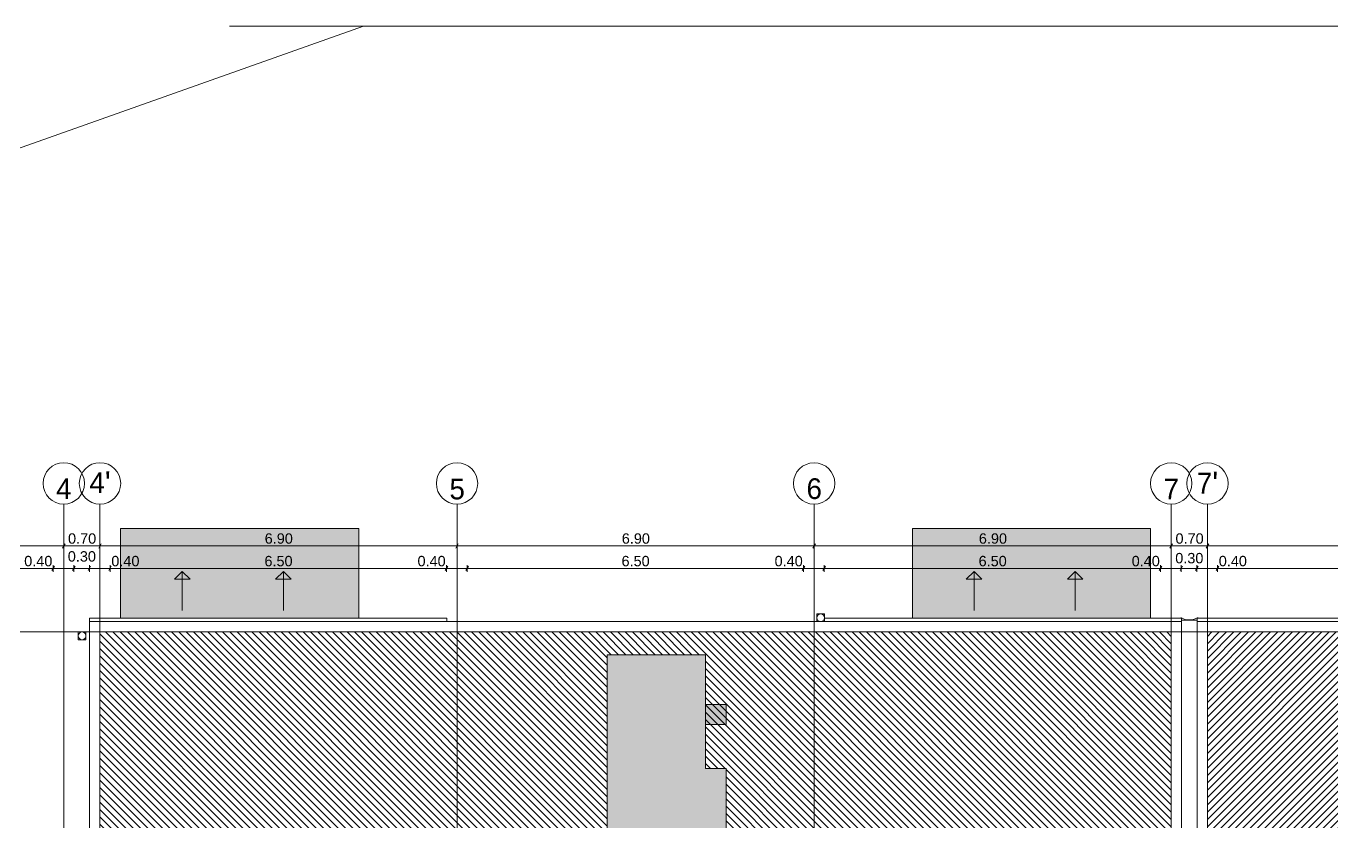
# Model space of a CAD drawing. Header units: millimetres. Extents: x 475159934 to 476245151, y 4620917055 to 4621447368.
# Drawn here: x 475253401 to 475278633, y 4621254103 to 4621269481 of the extents above; entities that cross this region are included whole.
import ezdxf

# ---------------------------------------------------------------- set-up
doc = ezdxf.new("R2010")
doc.units = ezdxf.units.MM
doc.header["$MEASUREMENT"] = 0
for name, color, linetype, lineweight in [('0_Pen_No__42_Pen_No__250_Pen_No__5', 5, 'Continuous', 0), ('0_Pen_No__7_Pen_No__250', 7, 'Continuous', 0), ('0_Pen_No__7_Pen_No__4', 7, 'Continuous', 0), ('0_Pen_No__7_Pen_No__7', 7, 'Continuous', 0), ('0_Pen_No__7_Pen_No__8', 8, 'Continuous', 0), ('2D Drafting - General_Pen_No__1_Pen_No__7', 7, 'Continuous', 0), ('2D Drafting - General_Pen_No__250_Pen_No__7', 7, 'Continuous', 0), ('2D Drafting - General_Pen_No__250_Pen_No__7_Pen_No__250', 7, 'Continuous', 0), ('2D Drafting - General_Pen_No__250_Pen_No__7_Pen_No__7', 7, 'Continuous', 0), ('Annotation - Text_Pen_No__7_Pen_No__5', 5, 'Continuous', 0), ('gegmebi_Pen_No__7_Pen_No__7', 7, 'Continuous', 0), ('New_reg_nak_Pen_No__7', 7, 'Continuous', 0), ('New_Structural - Bearing_Pen_No__1', 1, 'Continuous', 0), ('New_Structural - Bearing_Pen_No__250', 7, 'Continuous', 0), ('New_ნავეთების კონტურები გრგ2_Pen_No__1', 1, 'Continuous', 0), ('zoma_Pen_No__142', 142, 'Continuous', 0), ('zoma_Pen_No__5_Pen_No__5', 5, 'Continuous', 0)]:
    doc.layers.add(name, color=color, linetype=linetype, lineweight=lineweight)
doc.layers.add('0_Pen_No__7_Pen_No__252', color=7, linetype='Continuous', lineweight=0, true_color=0x666666)
doc.layers.add('zoma', color=7, linetype='Continuous')
doc.styles.add('GENERATED_STYLE_3', font='arial.ttf')
doc.styles.add('GENERATED_STYLE_4', font='ACADMTAV.TTF')
doc.linetypes.add('Break', pattern='A,0,[1,12. бѓљбѓ\x98бѓЎбѓ\x98 бѓ’бѓђбѓ¦бѓ”бѓ‘бѓ”бѓ‘бѓ\x981.Shx,S=15.679026,R=0,X=0,Y=0],-1975.557214,0', length=1975.557214)
doc.dimstyles.new('GENERATED_STYLE__3', dxfattribs={"dimtxt": 200, "dimasz": 64.421331, "dimexe": 0.18, "dimexo": 3, "dimgap": 0, "dimtad": 1, "dimtih": 1, "dimtoh": 1, "dimlfac": 0.001, "dimzin": 0, "dimdsep": 46, "dimtxsty": 'GENERATED_STYLE_3', "dimblk": 'ARROWHEAD_2', "dimblk1": 'ARROWHEAD_2', "dimblk2": 'ARROWHEAD_2', "dimcen": 0.09, "dimclrd": 142, "dimclre": 142, "dimclrt": 142, "dimadec": 0, "dimazin": 0, "dimtfac": 1, "dimtdec": 4, "dimtmove": 0, "dimatfit": 3, "dimfxl": 1, "dimtolj": 1, "dimtzin": 0, "dimarcsym": 0})
doc.dimstyles.new('GENERATED_STYLE__6', dxfattribs={"dimtxt": 200, "dimasz": 64.421331, "dimexe": 0.18, "dimexo": 3, "dimgap": 0, "dimtad": 1, "dimlfac": 0.001, "dimzin": 0, "dimdsep": 46, "dimtxsty": 'GENERATED_STYLE_3', "dimblk": 'ARROWHEAD_2', "dimblk1": 'ARROWHEAD_2', "dimblk2": 'ARROWHEAD_2', "dimcen": 0.09, "dimclrd": 142, "dimclre": 142, "dimclrt": 142, "dimadec": 0, "dimazin": 0, "dimtfac": 1, "dimtdec": 4, "dimtmove": 0, "dimatfit": 3, "dimfxl": 1, "dimtolj": 1, "dimtzin": 0, "dimarcsym": 0})
doc.dimstyles.new('GENERATED_STYLE__7', dxfattribs={"dimtxt": 200, "dimasz": 64.421331, "dimexe": 0.18, "dimexo": 3, "dimgap": 0, "dimtad": 1, "dimtih": 1, "dimtoh": 1, "dimlfac": 0.001, "dimzin": 0, "dimdsep": 46, "dimtxsty": 'GENERATED_STYLE_3', "dimblk": 'ARROWHEAD_2', "dimblk1": 'ARROWHEAD_2', "dimblk2": 'ARROWHEAD_2', "dimcen": 0.09, "dimclrd": 142, "dimclre": 142, "dimclrt": 142, "dimadec": 0, "dimazin": 0, "dimtfac": 1, "dimtdec": 4, "dimtmove": 2, "dimatfit": 3, "dimfxl": 1, "dimtolj": 1, "dimtzin": 0, "dimarcsym": 0})

# ---------------------------------------------------------------- blocks, each defined once
blk = doc.blocks.new('*D466', base_point=(475826096, 4621095193))
at = {"layer": 'zoma_Pen_No__142', "color": 142, "linetype": 'Continuous', "lineweight": 0, "transparency": 16777216}
for p, q in [((475247252, 4621259479), (475247203, 4621259394)), ((475247227, 4621259373), (475247227, 4621259500)), ((475247227, 4621259436), (475254127, 4621259436)), ((475254152, 4621259479), (475254103, 4621259394)), ((475254127, 4621259373), (475254127, 4621259500))]:
    blk.add_line(p, q, dxfattribs=at)
at = {"layer": 'zoma_Pen_No__142', "color": 142, "lineweight": 0, "transparency": 16777216, "insert": (475250411, 4621259476), "char_height": 200, "attachment_point": 7, "style": 'GENERATED_STYLE_3'}
blk.add_mtext('\\A1;{\\pql;\\fArial|b0|i0|c204|p0;\\W1.000000;6.90}', dxfattribs=at)
blk = doc.blocks.new('ARROWHEAD_2')
at = {"color": 0, "linetype": 'Continuous', "lineweight": 0}
for p, q in [((0, 0), (-1, 0)), ((-0.38, -0.66), (0.38, 0.66))]:
    blk.add_line(p, q, dxfattribs=at)
blk = doc.blocks.new('*D467', base_point=(475826096, 4621095193))
at = {"layer": 'zoma_Pen_No__142', "color": 142, "linetype": 'Continuous', "lineweight": 0, "transparency": 16777216}
for p, q in [((475254152, 4621259479), (475254103, 4621259394)), ((475254127, 4621259373), (475254127, 4621259500)), ((475254127, 4621259436), (475254827, 4621259436)), ((475254852, 4621259479), (475254803, 4621259394)), ((475254827, 4621259373), (475254827, 4621259500))]:
    blk.add_line(p, q, dxfattribs=at)
at = {"layer": 'zoma_Pen_No__142', "color": 142, "lineweight": 0, "transparency": 16777216, "insert": (475254211, 4621259476), "char_height": 200, "attachment_point": 7, "style": 'GENERATED_STYLE_3'}
blk.add_mtext('\\A1;{\\pql;\\fArial|b0|i0|c204|p0;\\W1.000000;0.70}', dxfattribs=at)
blk = doc.blocks.new('*D468', base_point=(475826096, 4621095193))
at = {"layer": 'zoma_Pen_No__142', "color": 142, "linetype": 'Continuous', "lineweight": 0, "transparency": 16777216}
for p, q in [((475254852, 4621259479), (475254803, 4621259394)), ((475254827, 4621259373), (475254827, 4621259500)), ((475254827, 4621259436), (475261727, 4621259436)), ((475261752, 4621259479), (475261703, 4621259394)), ((475261727, 4621259373), (475261727, 4621259500))]:
    blk.add_line(p, q, dxfattribs=at)
at = {"layer": 'zoma_Pen_No__142', "color": 142, "lineweight": 0, "transparency": 16777216, "insert": (475258011, 4621259476), "char_height": 200, "attachment_point": 7, "style": 'GENERATED_STYLE_3'}
blk.add_mtext('\\A1;{\\pql;\\fArial|b0|i0|c204|p0;\\W1.000000;6.90}', dxfattribs=at)
blk = doc.blocks.new('*D469', base_point=(475826096, 4621095193))
at = {"layer": 'zoma_Pen_No__142', "color": 142, "linetype": 'Continuous', "lineweight": 0, "transparency": 16777216}
for p, q in [((475261752, 4621259479), (475261703, 4621259394)), ((475261727, 4621259373), (475261727, 4621259500)), ((475261727, 4621259436), (475268627, 4621259436)), ((475268652, 4621259479), (475268603, 4621259394)), ((475268627, 4621259373), (475268627, 4621259500))]:
    blk.add_line(p, q, dxfattribs=at)
at = {"layer": 'zoma_Pen_No__142', "color": 142, "lineweight": 0, "transparency": 16777216, "insert": (475264911, 4621259476), "char_height": 200, "attachment_point": 7, "style": 'GENERATED_STYLE_3'}
blk.add_mtext('\\A1;{\\pql;\\fArial|b0|i0|c204|p0;\\W1.000000;6.90}', dxfattribs=at)
blk = doc.blocks.new('*D470', base_point=(475826096, 4621095193))
at = {"layer": 'zoma_Pen_No__142', "color": 142, "linetype": 'Continuous', "lineweight": 0, "transparency": 16777216}
for p, q in [((475268652, 4621259479), (475268603, 4621259394)), ((475268627, 4621259373), (475268627, 4621259500)), ((475268627, 4621259436), (475275527, 4621259436)), ((475275552, 4621259479), (475275503, 4621259394)), ((475275527, 4621259373), (475275527, 4621259500))]:
    blk.add_line(p, q, dxfattribs=at)
at = {"layer": 'zoma_Pen_No__142', "color": 142, "lineweight": 0, "transparency": 16777216, "insert": (475271811, 4621259476), "char_height": 200, "attachment_point": 7, "style": 'GENERATED_STYLE_3'}
blk.add_mtext('\\A1;{\\pql;\\fArial|b0|i0|c204|p0;\\W1.000000;6.90}', dxfattribs=at)
blk = doc.blocks.new('*D471', base_point=(475826096, 4621095193))
at = {"layer": 'zoma_Pen_No__142', "color": 142, "linetype": 'Continuous', "lineweight": 0, "transparency": 16777216}
for p, q in [((475275552, 4621259479), (475275503, 4621259394)), ((475275527, 4621259373), (475275527, 4621259500)), ((475275527, 4621259436), (475276227, 4621259436)), ((475276252, 4621259479), (475276203, 4621259394)), ((475276227, 4621259373), (475276227, 4621259500))]:
    blk.add_line(p, q, dxfattribs=at)
at = {"layer": 'zoma_Pen_No__142', "color": 142, "lineweight": 0, "transparency": 16777216, "insert": (475275611, 4621259476), "char_height": 200, "attachment_point": 7, "style": 'GENERATED_STYLE_3'}
blk.add_mtext('\\A1;{\\pql;\\fArial|b0|i0|c204|p0;\\W1.000000;0.70}', dxfattribs=at)
blk = doc.blocks.new('*D472', base_point=(475826096, 4621095193))
at = {"layer": 'zoma_Pen_No__142', "color": 142, "linetype": 'Continuous', "lineweight": 0, "transparency": 16777216}
for p, q in [((475276252, 4621259479), (475276203, 4621259394)), ((475276227, 4621259373), (475276227, 4621259500)), ((475276227, 4621259436), (475283127, 4621259436)), ((475283152, 4621259479), (475283103, 4621259394)), ((475283127, 4621259373), (475283127, 4621259500))]:
    blk.add_line(p, q, dxfattribs=at)
at = {"layer": 'zoma_Pen_No__142', "color": 142, "lineweight": 0, "transparency": 16777216, "insert": (475279411, 4621259476), "char_height": 200, "attachment_point": 7, "style": 'GENERATED_STYLE_3'}
blk.add_mtext('\\A1;{\\pql;\\fArial|b0|i0|c204|p0;\\W1.000000;6.90}', dxfattribs=at)
blk = doc.blocks.new('*D503', base_point=(475826096, 4621095193))
at = {"layer": 'zoma_Pen_No__142', "color": 142, "linetype": 'Continuous', "lineweight": 0, "transparency": 16777216}
for p, q in [((475247447, 4621259043), (475247398, 4621258958)), ((475247422, 4621258937), (475247422, 4621259064)), ((475253947, 4621259043), (475253898, 4621258958)), ((475253922, 4621258937), (475253922, 4621259064)), ((475247422, 4621259000), (475253922, 4621259000))]:
    blk.add_line(p, q, dxfattribs=at)
at = {"layer": 'zoma_Pen_No__142', "color": 142, "lineweight": 0, "transparency": 16777216, "char_height": 200, "attachment_point": 7, "style": 'GENERATED_STYLE_3'}
for s, insert in [('\\A1;{\\pql;\\fArial|b0|i0|c204|p0;\\W1.000000;6.50}', (475250406, 4621259040)), ('\\A1;{\\pql;\\fArial|b0|i0|c204|p0;\\W1.000000;0.40}', (475253364, 4621259040))]:
    blk.add_mtext(s, dxfattribs=dict(at, insert=insert))
blk = doc.blocks.new('*D504', base_point=(475826096, 4621095193))
at = {"layer": 'zoma_Pen_No__142', "color": 142, "linetype": 'Continuous', "lineweight": 0, "transparency": 16777216}
for p, q in [((475253947, 4621259043), (475253898, 4621258958)), ((475253922, 4621258937), (475253922, 4621259064)), ((475254347, 4621259043), (475254298, 4621258958)), ((475254323, 4621258937), (475254323, 4621259064)), ((475253922, 4621259000), (475254323, 4621259000))]:
    blk.add_line(p, q, dxfattribs=at)
at = {"layer": 'zoma_Pen_No__142', "color": 142, "lineweight": 0, "transparency": 16777216, "insert": (475254206, 4621259131), "char_height": 200, "attachment_point": 7, "style": 'GENERATED_STYLE_3'}
blk.add_mtext('\\A1;{\\pql;\\fArial|b0|i0|c204|p0;\\W1.000000;0.30}', dxfattribs=at)
blk = doc.blocks.new('*D505', base_point=(475826096, 4621095193))
at = {"layer": 'zoma_Pen_No__142', "color": 142, "linetype": 'Continuous', "lineweight": 0, "transparency": 16777216}
for p, q in [((475254347, 4621259043), (475254298, 4621258958)), ((475254323, 4621258937), (475254323, 4621259064)), ((475254647, 4621259043), (475254598, 4621258958)), ((475254623, 4621258937), (475254623, 4621259064)), ((475254323, 4621259000), (475254623, 4621259000))]:
    blk.add_line(p, q, dxfattribs=at)
blk = doc.blocks.new('*D506', base_point=(475826096, 4621095193))
at = {"layer": 'zoma_Pen_No__142', "color": 142, "linetype": 'Continuous', "lineweight": 0, "transparency": 16777216}
for p, q in [((475254647, 4621259043), (475254598, 4621258958)), ((475254623, 4621258937), (475254623, 4621259064)), ((475255047, 4621259043), (475254998, 4621258958)), ((475255022, 4621258937), (475255022, 4621259064)), ((475254623, 4621259000), (475255022, 4621259000))]:
    blk.add_line(p, q, dxfattribs=at)
blk = doc.blocks.new('*D507', base_point=(475826096, 4621095193))
at = {"layer": 'zoma_Pen_No__142', "color": 142, "linetype": 'Continuous', "lineweight": 0, "transparency": 16777216}
for p, q in [((475255047, 4621259043), (475254998, 4621258958)), ((475255022, 4621258937), (475255022, 4621259064)), ((475261547, 4621259043), (475261498, 4621258958)), ((475261522, 4621258937), (475261522, 4621259064)), ((475255022, 4621259000), (475261522, 4621259000))]:
    blk.add_line(p, q, dxfattribs=at)
at = {"layer": 'zoma_Pen_No__142', "color": 142, "lineweight": 0, "transparency": 16777216, "char_height": 200, "attachment_point": 7, "style": 'GENERATED_STYLE_3'}
for s, insert in [('\\A1;{\\pql;\\fArial|b0|i0|c204|p0;\\W1.000000;0.40}', (475255047, 4621259040)), ('\\A1;{\\pql;\\fArial|b0|i0|c204|p0;\\W1.000000;6.50}', (475258006, 4621259040)), ('\\A1;{\\pql;\\fArial|b0|i0|c204|p0;\\W1.000000;0.40}', (475260964, 4621259040))]:
    blk.add_mtext(s, dxfattribs=dict(at, insert=insert))
blk = doc.blocks.new('*D508', base_point=(475826096, 4621095193))
at = {"layer": 'zoma_Pen_No__142', "color": 142, "linetype": 'Continuous', "lineweight": 0, "transparency": 16777216}
for p, q in [((475261547, 4621259043), (475261498, 4621258958)), ((475261522, 4621258937), (475261522, 4621259064)), ((475261947, 4621259043), (475261898, 4621258958)), ((475261922, 4621258937), (475261922, 4621259064)), ((475261522, 4621259000), (475261922, 4621259000))]:
    blk.add_line(p, q, dxfattribs=at)
blk = doc.blocks.new('*D509', base_point=(475826096, 4621095193))
at = {"layer": 'zoma_Pen_No__142', "color": 142, "linetype": 'Continuous', "lineweight": 0, "transparency": 16777216}
for p, q in [((475261947, 4621259043), (475261898, 4621258958)), ((475261922, 4621258937), (475261922, 4621259064)), ((475268447, 4621259043), (475268398, 4621258958)), ((475268422, 4621258937), (475268422, 4621259064)), ((475261922, 4621259000), (475268422, 4621259000))]:
    blk.add_line(p, q, dxfattribs=at)
at = {"layer": 'zoma_Pen_No__142', "color": 142, "lineweight": 0, "transparency": 16777216, "char_height": 200, "attachment_point": 7, "style": 'GENERATED_STYLE_3'}
for s, insert in [('\\A1;{\\pql;\\fArial|b0|i0|c204|p0;\\W1.000000;6.50}', (475264906, 4621259040)), ('\\A1;{\\pql;\\fArial|b0|i0|c204|p0;\\W1.000000;0.40}', (475267864, 4621259040))]:
    blk.add_mtext(s, dxfattribs=dict(at, insert=insert))
blk = doc.blocks.new('*D510', base_point=(475826096, 4621095193))
at = {"layer": 'zoma_Pen_No__142', "color": 142, "linetype": 'Continuous', "lineweight": 0, "transparency": 16777216}
for p, q in [((475268447, 4621259043), (475268398, 4621258958)), ((475268422, 4621258937), (475268422, 4621259064)), ((475268847, 4621259043), (475268798, 4621258958)), ((475268822, 4621258937), (475268822, 4621259064)), ((475268422, 4621259000), (475268822, 4621259000))]:
    blk.add_line(p, q, dxfattribs=at)
blk = doc.blocks.new('*D511', base_point=(475826096, 4621095193))
at = {"layer": 'zoma_Pen_No__142', "color": 142, "linetype": 'Continuous', "lineweight": 0, "transparency": 16777216}
for p, q in [((475268847, 4621259043), (475268798, 4621258958)), ((475268822, 4621258937), (475268822, 4621259064)), ((475275347, 4621259043), (475275298, 4621258958)), ((475275322, 4621258937), (475275322, 4621259064)), ((475268822, 4621259000), (475275322, 4621259000))]:
    blk.add_line(p, q, dxfattribs=at)
at = {"layer": 'zoma_Pen_No__142', "color": 142, "lineweight": 0, "transparency": 16777216, "char_height": 200, "attachment_point": 7, "style": 'GENERATED_STYLE_3'}
for s, insert in [('\\A1;{\\pql;\\fArial|b0|i0|c204|p0;\\W1.000000;6.50}', (475271806, 4621259040)), ('\\A1;{\\pql;\\fArial|b0|i0|c204|p0;\\W1.000000;0.40}', (475274764, 4621259040))]:
    blk.add_mtext(s, dxfattribs=dict(at, insert=insert))
blk = doc.blocks.new('*D512', base_point=(475826096, 4621095193))
at = {"layer": 'zoma_Pen_No__142', "color": 142, "linetype": 'Continuous', "lineweight": 0, "transparency": 16777216}
for p, q in [((475275347, 4621259043), (475275298, 4621258958)), ((475275322, 4621258937), (475275322, 4621259064)), ((475275747, 4621259043), (475275698, 4621258958)), ((475275722, 4621258937), (475275722, 4621259064)), ((475275322, 4621259000), (475275722, 4621259000))]:
    blk.add_line(p, q, dxfattribs=at)
at = {"layer": 'zoma_Pen_No__142', "color": 142, "lineweight": 0, "transparency": 16777216, "insert": (475275606, 4621259097), "char_height": 200, "attachment_point": 7, "style": 'GENERATED_STYLE_3'}
blk.add_mtext('\\A1;{\\pql;\\fArial|b0|i0|c204|p0;\\W1.000000;0.30}', dxfattribs=at)
blk = doc.blocks.new('*D513', base_point=(475826096, 4621095193))
at = {"layer": 'zoma_Pen_No__142', "color": 142, "linetype": 'Continuous', "lineweight": 0, "transparency": 16777216}
for p, q in [((475275747, 4621259043), (475275698, 4621258958)), ((475275722, 4621258937), (475275722, 4621259064)), ((475276047, 4621259043), (475275998, 4621258958)), ((475276022, 4621258937), (475276022, 4621259064)), ((475275722, 4621259000), (475276022, 4621259000))]:
    blk.add_line(p, q, dxfattribs=at)
blk = doc.blocks.new('*D514', base_point=(475826096, 4621095193))
at = {"layer": 'zoma_Pen_No__142', "color": 142, "linetype": 'Continuous', "lineweight": 0, "transparency": 16777216}
for p, q in [((475276047, 4621259043), (475275998, 4621258958)), ((475276022, 4621258937), (475276022, 4621259064)), ((475276447, 4621259043), (475276398, 4621258958)), ((475276422, 4621258937), (475276422, 4621259064)), ((475276022, 4621259000), (475276422, 4621259000))]:
    blk.add_line(p, q, dxfattribs=at)
blk = doc.blocks.new('*D515', base_point=(475826096, 4621095193))
at = {"layer": 'zoma_Pen_No__142', "color": 142, "linetype": 'Continuous', "lineweight": 0, "transparency": 16777216}
for p, q in [((475276447, 4621259043), (475276398, 4621258958)), ((475276422, 4621258937), (475276422, 4621259064)), ((475282947, 4621259043), (475282898, 4621258958)), ((475282922, 4621258937), (475282922, 4621259064)), ((475276422, 4621259000), (475282922, 4621259000))]:
    blk.add_line(p, q, dxfattribs=at)
at = {"layer": 'zoma_Pen_No__142', "color": 142, "lineweight": 0, "transparency": 16777216, "char_height": 200, "attachment_point": 7, "style": 'GENERATED_STYLE_3'}
for s, insert in [('\\A1;{\\pql;\\fArial|b0|i0|c204|p0;\\W1.000000;0.40}', (475276447, 4621259040)), ('\\A1;{\\pql;\\fArial|b0|i0|c204|p0;\\W1.000000;6.50}', (475279406, 4621259040)), ('\\A1;{\\pql;\\fArial|b0|i0|c204|p0;\\W1.000000;0.40}', (475282364, 4621259040))]:
    blk.add_mtext(s, dxfattribs=dict(at, insert=insert))
blk = doc.blocks.new('*D1036', base_point=(475826096, 4621095193))
at = {"layer": 'zoma_Pen_No__142', "color": 142, "linetype": 'Continuous', "lineweight": 0, "transparency": 16777216}
for p, q in [((475300037, 4621257948), (475299953, 4621257997)), ((475299995, 4621257973), (475299995, 4621258014)), ((475300059, 4621257973), (475299931, 4621257973)), ((475299995, 4621238618), (475299995, 4621257973)), ((475300059, 4621238618), (475299931, 4621238618)), ((475299953, 4621238643), (475300037, 4621238594)), ((475299995, 4621238577), (475299995, 4621238618))]:
    blk.add_line(p, q, dxfattribs=at)
at = {"layer": 'zoma_Pen_No__142', "color": 142, "lineweight": 0, "transparency": 16777216, "insert": (475299955, 4621247952), "char_height": 200, "attachment_point": 7, "rotation": 90, "style": 'GENERATED_STYLE_3'}
blk.add_mtext('\\A1;{\\pql;\\fArial|b0|i0|c204|p0;\\W1.000000;19.35}', dxfattribs=at)
blk = doc.blocks.new('*D1050', base_point=(475826096, 4621095193))
at = {"layer": 'zoma_Pen_No__142', "color": 142, "linetype": 'Continuous', "lineweight": 0, "transparency": 16777216}
for p, q in [((475299257, 4621257948), (475299172, 4621257997)), ((475299214, 4621257973), (475299214, 4621258014)), ((475299278, 4621257973), (475299151, 4621257973)), ((475299214, 4621257573), (475299214, 4621257973)), ((475299278, 4621257573), (475299151, 4621257573)), ((475299172, 4621257597), (475299257, 4621257548))]:
    blk.add_line(p, q, dxfattribs=at)

msp = doc.modelspace()

# ---------------------------------------------------------------- hatches: boundary and pattern name
at = {"layer": '0_Pen_No__7_Pen_No__252', "linetype": 'Continuous', "lineweight": 0, "true_color": 0x666666}
h = msp.add_hatch(dxfattribs=at)
h.set_pattern_fill('COMMON_BRICK', color=251, style=0, pattern_type=2)
h.set_pattern_definition([(315, (475249781.27, 4621264057.36), (70.71068, 70.71068), [])])
h.paths.add_polyline_path([(475254827.749, 4621257772.569), (475275527.646, 4621257772.569), (475275527.646, 4621242972.555), (475254827.749, 4621242972.555)])
h.paths.add_polyline_path([(475266927.61, 4621252532.487), (475266927.61, 4621255132.487), (475266527.61, 4621255132.487), (475266527.61, 4621257332.522), (475264627.61, 4621257332.522), (475264627.61, 4621254372.555), (475264627.61, 4621252532.487)], flags=0)
h = msp.add_hatch(dxfattribs=at)
h.set_pattern_fill('COMMON_BRICK', color=251, style=0, pattern_type=2)
h.set_pattern_definition([(225, (475301973.81, 4621264057.37), (-70.71068, 70.71068), [])])
h.paths.add_polyline_path([(475296927.749, 4621257772.562), (475276227.434, 4621257772.562), (475276227.434, 4621242972.562), (475296927.749, 4621242972.562)])
h.paths.add_polyline_path([(475284827.471, 4621252532.494), (475284827.471, 4621255132.494), (475285227.47, 4621255132.494), (475285227.47, 4621257332.53), (475287127.47, 4621257332.53), (475287127.47, 4621254372.562), (475287127.47, 4621252532.494)], flags=0)
at = {"layer": '0_Pen_No__7_Pen_No__8', "linetype": 'Continuous', "lineweight": 0, "true_color": 0xb9b9b9}
for points in [[(475259827.422, 4621259772.606), (475255227.423, 4621259772.592), (475255227.423, 4621258042.591), (475259827.422, 4621258042.591)], [(475275128.077, 4621259772.606), (475270528.078, 4621259772.592), (475270528.078, 4621258042.591), (475275128.077, 4621258042.591)]]:
    msp.add_hatch(color=9, dxfattribs=at).paths.add_polyline_path(points)
at = {"layer": '2D Drafting - General_Pen_No__250_Pen_No__7', "linetype": 'Continuous', "lineweight": 0}
msp.add_hatch(color=7, dxfattribs=at).paths.add_polyline_path([(475264627.61, 4621257332.398), (475264627.61, 4621252532.446), (475266927.61, 4621252532.446), (475266927.61, 4621255132.446), (475266527.61, 4621255132.446), (475266527.61, 4621257332.398)])
at = {"layer": '2D Drafting - General_Pen_No__250_Pen_No__7_Pen_No__7', "linetype": 'Continuous', "lineweight": 0}
msp.add_hatch(color=7, dxfattribs=at).paths.add_polyline_path([(475266927.61, 4621256372.527), (475266927.61, 4621255982.494), (475266527.609, 4621255982.494), (475266527.609, 4621256372.527)])

# ---------------------------------------------------------------- linework, layer by layer
at = {"layer": '0_Pen_No__42_Pen_No__250_Pen_No__5', "color": 5, "linetype": 'Continuous', "lineweight": 0}
for centre in [(475254127.75, 4621260643.933), (475254127.75, 4621260643.933), (475254827.75, 4621260643.933), (475261727.75, 4621260643.568), (475261727.75, 4621260643.568), (475268627.75, 4621260643.568), (475268627.75, 4621260643.568), (475275527.75, 4621260643.568), (475276227.75, 4621260643.568)]:
    msp.add_circle(centre, 400, dxfattribs=at)
at = {"layer": '0_Pen_No__7_Pen_No__250', "color": 7, "linetype": 'Continuous', "lineweight": 0, "flags": 128}
for points in [[(475256417.565, 4621258190.198), (475256417.565, 4621258940.198), (475256567.565, 4621258790.198), (475256267.565, 4621258790.198), (475256417.565, 4621258940.198)], [(475258372.161, 4621258190.198), (475258372.161, 4621258940.198), (475258522.161, 4621258790.198), (475258222.161, 4621258790.198), (475258372.161, 4621258940.198)], [(475271718.221, 4621258190.198), (475271718.221, 4621258940.198), (475271868.221, 4621258790.198), (475271568.221, 4621258790.198), (475271718.221, 4621258940.198)], [(475273672.816, 4621258190.198), (475273672.816, 4621258940.198), (475273822.816, 4621258790.198), (475273522.816, 4621258790.198), (475273672.816, 4621258940.198)]]:
    msp.add_lwpolyline(points, close=True, dxfattribs=at)
at = {"layer": '0_Pen_No__7_Pen_No__4', "color": 7, "linetype": 'Continuous', "lineweight": 0, "flags": 128}
for points in [[(475254827.749, 4621257772.569), (475275527.646, 4621257772.569), (475275527.646, 4621242972.555), (475254827.749, 4621242972.555)], [(475296927.749, 4621257772.562), (475276227.434, 4621257772.562), (475276227.434, 4621242972.562), (475296927.749, 4621242972.562)], [(475266927.61, 4621252532.487), (475266927.61, 4621255132.487), (475266527.61, 4621255132.487), (475266527.61, 4621257332.522), (475264627.61, 4621257332.522), (475264627.61, 4621254372.555), (475264627.61, 4621252532.487)]]:
    msp.add_lwpolyline(points, close=True, dxfattribs=at)
at = {"layer": '0_Pen_No__7_Pen_No__7', "color": 7, "linetype": 'Continuous', "lineweight": 0, "flags": 128}
for points in [[(475259827.422, 4621259772.606), (475255227.423, 4621259772.592), (475255227.423, 4621258042.591), (475259827.422, 4621258042.591)], [(475275128.077, 4621259772.606), (475270528.078, 4621259772.592), (475270528.078, 4621258042.591), (475275128.077, 4621258042.591)]]:
    msp.add_lwpolyline(points, close=True, dxfattribs=at)
at = {"layer": '2D Drafting - General_Pen_No__1_Pen_No__7', "color": 7, "linetype": 'Continuous', "lineweight": 0}
for centre in [(475268752.684, 4621258047.653), (475254482.756, 4621257697.653)]:
    msp.add_circle(centre, 75, dxfattribs=at)
at = {"layer": '2D Drafting - General_Pen_No__250_Pen_No__7', "color": 7, "linetype": 'Continuous', "lineweight": 0, "flags": 128}
msp.add_lwpolyline([(475264627.61, 4621257332.398), (475264627.61, 4621252532.446), (475266927.61, 4621252532.446), (475266927.61, 4621255132.446), (475266527.61, 4621255132.446), (475266527.61, 4621257332.398)], close=True, dxfattribs=at)
at = {"layer": '2D Drafting - General_Pen_No__250_Pen_No__7_Pen_No__250', "color": 7, "linetype": 'Continuous', "lineweight": 0, "flags": 128}
msp.add_lwpolyline([(475266927.61, 4621256372.527), (475266927.61, 4621255982.494), (475266527.609, 4621255982.494), (475266527.609, 4621256372.527)], close=True, dxfattribs=at)
at = {"layer": '2D Drafting - General_Pen_No__250_Pen_No__7_Pen_No__7', "color": 7, "linetype": 'Continuous', "lineweight": 0, "flags": 128}
for points in [[(475254627.748, 4621242772.562), (475254627.748, 4621257972.562), (475275727.61, 4621257972.562), (475275727.61, 4621242772.555)], [(475254827.749, 4621242972.555), (475275527.646, 4621242972.555), (475275527.646, 4621257772.569), (475254827.749, 4621257772.569)], [(475297127.471, 4621242772.569), (475297127.471, 4621257972.569), (475276027.471, 4621257972.569), (475276027.471, 4621242772.562)], [(475296927.749, 4621242972.562), (475276227.434, 4621242972.562), (475276227.434, 4621257772.562), (475296927.749, 4621257772.562)]]:
    msp.add_lwpolyline(points, close=True, dxfattribs=at)
at = {"layer": 'gegmebi_Pen_No__7_Pen_No__7', "color": 7, "linetype": 'Continuous', "lineweight": 0}
for p, q in [((475268677.684, 4621257972.653), (475268677.684, 4621258122.653)), ((475268677.684, 4621258122.653), (475268827.684, 4621258122.653)), ((475268827.684, 4621258122.653), (475268827.684, 4621257972.653)), ((475254407.756, 4621257622.653), (475254407.756, 4621257772.653)), ((475254407.756, 4621257772.653), (475254557.756, 4621257772.653)), ((475254557.756, 4621257772.653), (475254557.756, 4621257622.653)), ((475268827.684, 4621257972.653), (475268677.684, 4621257972.653)), ((475254557.756, 4621257622.653), (475254407.756, 4621257622.653))]:
    msp.add_line(p, q, dxfattribs=at)
at = {"layer": 'New_reg_nak_Pen_No__7', "color": 7, "linetype": 'Continuous', "lineweight": 0, "flags": 128}
for points in [[(475261527.749, 4621257972.569), (475261527.749, 4621258042.569), (475254627.748, 4621258042.569), (475254627.749, 4621242772.569)], [(475268827.749, 4621257972.569), (475268827.749, 4621258042.569), (475275727.833, 4621258042.569), (475275727.61, 4621242772.569), (475275727.749, 4621242772.569)], [(475282927.471, 4621257972.569), (475282927.471, 4621258042.569), (475276027.47, 4621258042.569), (475276027.47, 4621242772.569)]]:
    msp.add_lwpolyline(points, dxfattribs=at)
at = {"layer": 'New_Structural - Bearing_Pen_No__1', "color": 1, "linetype": 'Break', "lineweight": 0}
msp.add_line((475257332.548, 4621269481.09), (475306242.892, 4621269481.09), dxfattribs=at)
at = {"layer": 'New_Structural - Bearing_Pen_No__250', "color": 7, "linetype": 'Continuous', "lineweight": 0}
msp.add_lwpolyline([(475275727.677, 4621258044.36, 0.265787946), (475276027.754, 4621258044.36), (475276047.664, 4621258044.36), (475276047.664, 4621258042.569), (475276027.754, 4621258042.569), (475276027.754, 4621257998.629), (475275727.677, 4621257998.629), (475275727.677, 4621258042.569), (475275713.049, 4621258042.569), (475275713.049, 4621258044.36)], format="xyb", close=True, dxfattribs=at)
at = {"layer": 'New_ნავეთების კონტურები გრგ2_Pen_No__1', "color": 1, "linetype": 'Continuous', "lineweight": 0}
msp.add_lwpolyline([(475259921.127, 4621269481.09), (475225318.305, 4621257214.495)], dxfattribs=at)
at = {"layer": 'zoma_Pen_No__5_Pen_No__5', "color": 5, "linetype": 'Continuous', "lineweight": 0}
for p, q in [((475254127.75, 4621260243.933), (475254127.75, 4621233934.497)), ((475254827.75, 4621260243.568), (475254827.75, 4621233934.497)), ((475261727.75, 4621260243.568), (475261727.75, 4621233934.497)), ((475268627.75, 4621260243.568), (475268627.75, 4621233934.497)), ((475275527.75, 4621260243.568), (475275527.75, 4621233934.497)), ((475276227.75, 4621260243.568), (475276227.75, 4621233934.497)), ((475229347.199, 4621257772.584), (475300774.806, 4621257772.584))]:
    msp.add_line(p, q, dxfattribs=at)

# ---------------------------------------------------------------- texts
at = {"layer": 'Annotation - Text_Pen_No__7_Pen_No__5', "color": 5, "linetype": 'Continuous', "lineweight": 0, "char_height": 400, "attachment_point": 2, "style": 'GENERATED_STYLE_4'}
for s, insert in [("\\A1;{\\pqc;\\fAcadMtavr|b0|i0|c0|p0;\\W1.000000;4\\fArial|b0|i0|c204|p0;\\H1.093750x;\\W1.000000;'}", (475254829.908, 4621260876.047)), ("\\A1;{\\pqc;\\fAcadMtavr|b0|i0|c0|p0;\\W1.000000;7\\fArial|b0|i0|c204|p0;\\H1.093750x;\\W1.000000;'}", (475276229.908, 4621260867.559)), ('\\A1;{\\pqc;\\fAcadMtavr|b0|i0|c0|p0;\\W1.000000;4}', (475254129.908, 4621260742.97)), ('\\A1;{\\pqc;\\fAcadMtavr|b0|i0|c0|p0;\\W1.000000;5}', (475261729.908, 4621260735.806)), ('\\A1;{\\pqc;\\fAcadMtavr|b0|i0|c0|p0;\\W1.000000;6}', (475268629.908, 4621260742.606)), ('\\A1;{\\pqc;\\fAcadMtavr|b0|i0|c0|p0;\\W1.000000;7}', (475275529.908, 4621260735.806))]:
    msp.add_mtext(s, dxfattribs=dict(at, insert=insert))

# ---------------------------------------------------------------- dimensions: what is measured, and where the dimension line sits
at = {"layer": 'zoma', "color": 142, "linetype": 'Continuous', "lineweight": 0}
for base, p1, p2, dimstyle, picture, middle in [((475254127.474, 4621259436.252), (475247227.471, 4621257773.136), (475254127.474, 4621259000.452), 'GENERATED_STYLE__3', '*D466', (475250669.468, 4621259576.252)), ((475254827.474, 4621259436.252), (475254127.474, 4621259000.452), (475254827.474, 4621259000.452), 'GENERATED_STYLE__3', '*D467', (475254469.47, 4621259576.252)), ((475261727.471, 4621259436.252), (475254827.474, 4621259000.452), (475261727.471, 4621258499.215), 'GENERATED_STYLE__3', '*D468', (475258269.468, 4621259576.252)), ((475268627.471, 4621259436.252), (475261727.471, 4621258499.215), (475268627.471, 4621258574.178), 'GENERATED_STYLE__3', '*D469', (475265169.467, 4621259576.252)), ((475275527.471, 4621259436.252), (475268627.471, 4621258574.178), (475275527.471, 4621258499.215), 'GENERATED_STYLE__3', '*D470', (475272069.467, 4621259576.252)), ((475276227.471, 4621259436.252), (475275527.471, 4621258499.215), (475276227.471, 4621258555.437), 'GENERATED_STYLE__3', '*D471', (475275869.467, 4621259576.252)), ((475283127.471, 4621259436.252), (475276227.471, 4621258555.437), (475283127.471, 4621258442.993), 'GENERATED_STYLE__3', '*D472', (475279669.467, 4621259576.252)), ((475253922.496, 4621259000.232), (475247422.496, 4621238618.28), (475253922.496, 4621239018.28), 'GENERATED_STYLE__3', '*D503', (475250664.492, 4621259140.232)), ((475254322.504, 4621259000.232), (475253922.496, 4621239018.28), (475254322.504, 4621238618.28), 'GENERATED_STYLE__3', '*D504', (475253623.075, 4621259140.232)), ((475261522.497, 4621259000.232), (475255022.496, 4621254315.737), (475261522.497, 4621254315.737), 'GENERATED_STYLE__3', '*D507', (475258264.493, 4621259140.232)), ((475268422.496, 4621259000.232), (475261922.496, 4621254315.737), (475268422.496, 4621254315.737), 'GENERATED_STYLE__3', '*D509', (475265164.492, 4621259140.232)), ((475275322.496, 4621259000.232), (475268822.496, 4621254315.737), (475275322.496, 4621254315.737), 'GENERATED_STYLE__3', '*D511', (475272064.492, 4621259140.232)), ((475275722.496, 4621259000.232), (475275322.496, 4621254315.737), (475275722.496, 4621254315.737), 'GENERATED_STYLE__3', '*D512', (475275023.075, 4621259140.232)), ((475282922.498, 4621259000.232), (475276422.496, 4621254315.737), (475282922.498, 4621254315.737), 'GENERATED_STYLE__3', '*D515', (475279664.493, 4621259140.232)), ((475254622.503, 4621259000.232), (475254322.504, 4621238618.28), (475254622.503, 4621243172.916), 'GENERATED_STYLE__7', '*D505', (475254464.499, 4621259230.837)), ((475255022.496, 4621259000.232), (475254622.503, 4621243172.916), (475255022.496, 4621254315.737), 'GENERATED_STYLE__3', '*D506', (475255305.909, 4621259140.232)), ((475261922.496, 4621259000.232), (475261522.497, 4621254315.737), (475261922.496, 4621254315.737), 'GENERATED_STYLE__3', '*D508', (475261223.076, 4621259140.232)), ((475268822.496, 4621259000.232), (475268422.496, 4621254315.737), (475268822.496, 4621254315.737), 'GENERATED_STYLE__3', '*D510', (475268123.075, 4621259140.232)), ((475276022.496, 4621259000.232), (475275722.496, 4621254315.737), (475276022.496, 4621254315.737), 'GENERATED_STYLE__7', '*D513', (475275864.492, 4621259197.36)), ((475276422.496, 4621259000.232), (475276022.496, 4621254315.737), (475276422.496, 4621254315.737), 'GENERATED_STYLE__3', '*D514', (475276705.909, 4621259140.232))]:
    dim = msp.add_linear_dim(base=base, p1=p1, p2=p2, dimstyle=dimstyle, dxfattribs=at)
    dim.commit()
    dim.dimension.update_dxf_attribs({"geometry": picture, "text_midpoint": middle, "dimtype": 160})
for base, p1, picture, middle in [((475299994.938, 4621257972.908), (475233703.512, 4621238618.273), '*D1036', (475299854.938, 4621248287.417)), ((475299214.353, 4621257972.908), (475297127.471, 4621257572.916), '*D1050', (475299074.353, 4621257273.495))]:
    dim = msp.add_linear_dim(base=base, p1=p1, p2=(475255419.018, 4621257972.908), angle=90, dimstyle='GENERATED_STYLE__6', dxfattribs=at)
    dim.commit()
    dim.dimension.update_dxf_attribs({"geometry": picture, "text_midpoint": middle, "dimtype": 160, "text_rotation": 90})

doc.saveas('drawing.dxf')
